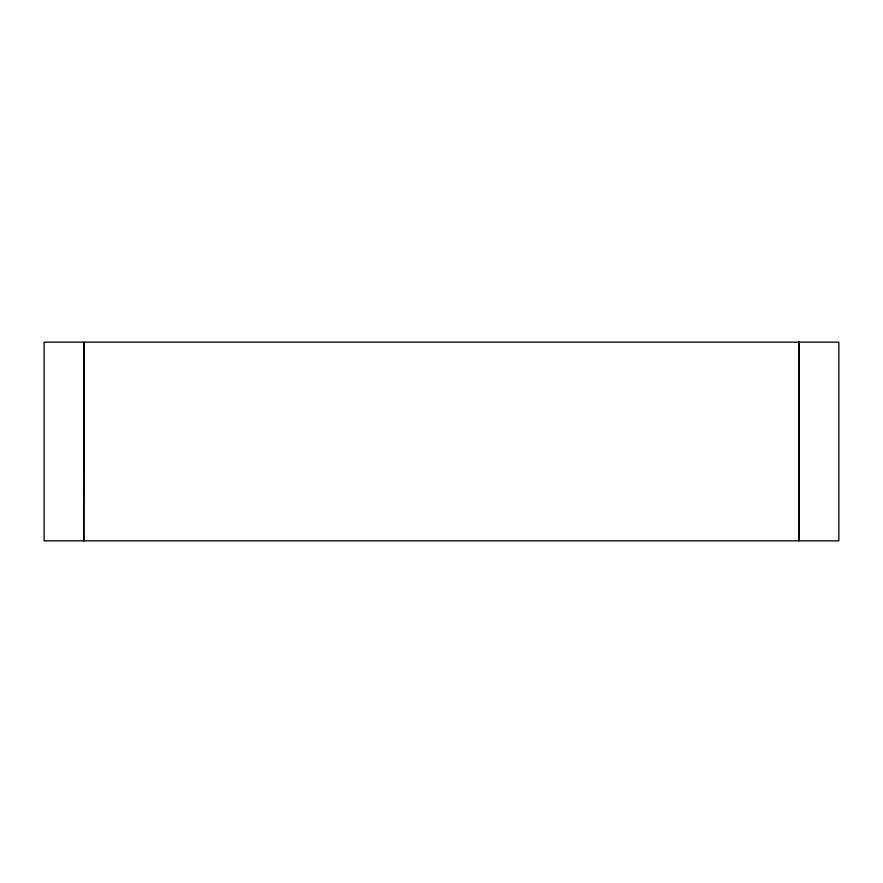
<?xml version="1.0" encoding="UTF-8"?>
<svg xmlns="http://www.w3.org/2000/svg" width="883" height="883" viewBox="0 0 883 883"><rect width="100%" height="100%" fill="white"/><g stroke="black" fill="none" stroke-linecap="round" stroke-linejoin="round"><path stroke-width="1.32" d="M83.686 540.837L83.885 342.163L83.885 540.837M799.115 342.163L798.916 540.837L44.15 540.837L44.15 342.163L838.85 342.163L838.85 540.837L799.115 540.837L799.115 342.163"/></g></svg>
